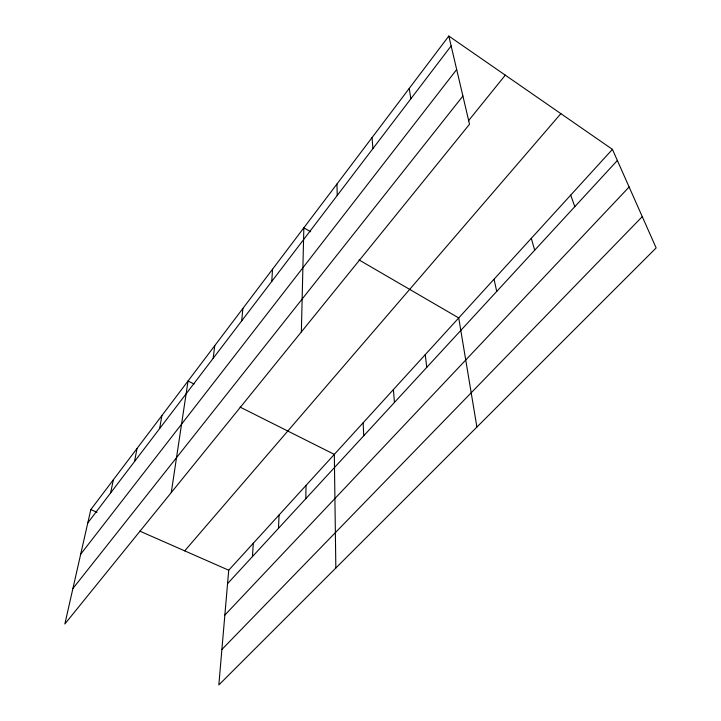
<?xml version="1.0" encoding="UTF-8"?>
<svg xmlns="http://www.w3.org/2000/svg" width="721" height="721" viewBox="0 0 721 721"><rect width="100%" height="100%" fill="white"/><g stroke="black" fill="none" stroke-linecap="round" stroke-linejoin="round"><path stroke-width="1.08" d="M305.821 498.662L306.028 485.422M301.351 331.93L303.847 227.809L310.625 231.747M278.495 528.322L279.054 515.01M271.772 281.379L272.538 269.23M252.44 556.603L253.314 543.237M612.426 149.355L228.719 570.212L218.833 684.95L656.146 247.925L612.426 149.355L448.822 36.05L90.819 509.585L64.854 623.989L469.524 124.246L448.822 36.05M241.688 320.872L242.878 308.453M213.173 358.301L214.759 345.656M171.274 492.569L188.046 380.985L194.057 383.996M159.647 428.562L161.901 415.575M134.503 461.575L137.044 448.453M110.583 492.975L113.377 479.753M87.8 522.887L451.139 45.91M80.698 554.188L456.681 69.513M72.911 588.498L462.9 96.046M468.398 120.858L505.295 75.155M184.711 550.862L560.857 113.648M227.566 583.604L617.356 160.477M224.853 615.085L629.127 187M221.888 649.486L642.267 216.633M90.819 509.585L96.956 512.289M139.892 531.161L228.719 570.212M240.084 407.095L334.319 454.383L335.842 568.022M358.968 259.884L458.727 317.934L476.896 427.057M570.708 195.112L574.808 206.666M531.305 238.327L534.667 250.241M494.038 279.207L496.724 291.428M409.258 88.386L410.808 98.858M425.237 354.669L426.769 367.368M393.414 389.565L394.45 402.453M372.045 137.612L372.901 148.607M363.15 422.767L363.735 435.799M336.968 184.008L337.221 195.454"/></g></svg>
